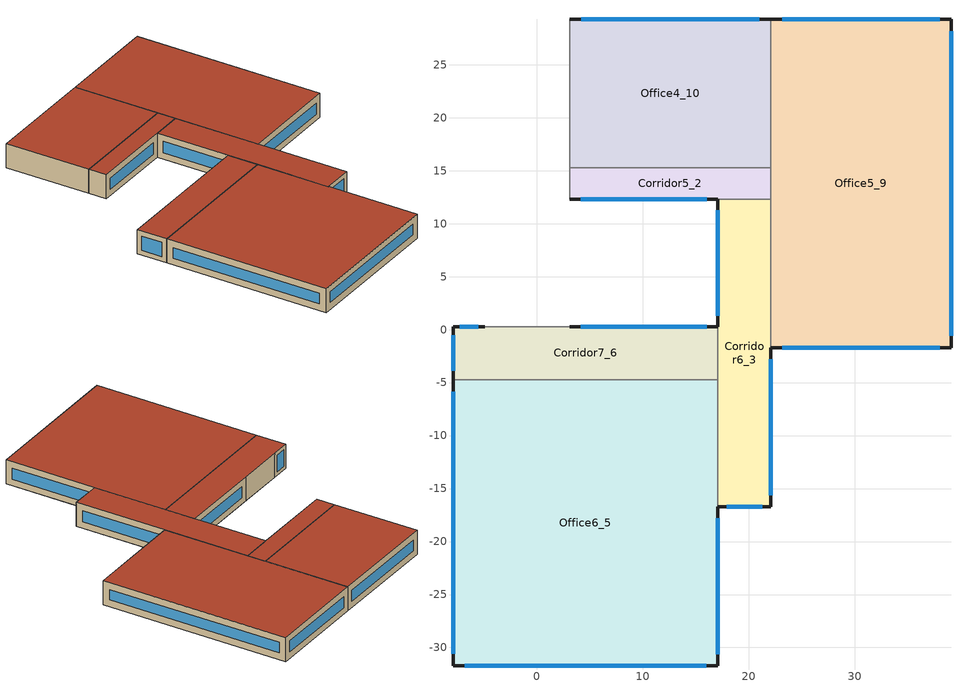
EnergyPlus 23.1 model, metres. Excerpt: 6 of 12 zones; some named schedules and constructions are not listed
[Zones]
Corridor5_2
 floor outside (90.1-2019 Nonresidential CZ 0 Exterior Floor (Mass)): 3.11,15.28 22.11,15.28 22.11,12.28 3.11,12.28 z7.07
 wall outside (90.1-2019 Nonresidential CZ 0 Exterior Wall (Mass)): 3.11,12.28 17.11,12.28 z7.07:11.07
 wall to Corridor4_4 (Interior Partition (Mass)): 3.11,15.28 3.11,12.28 z7.07:11.07
 wall to Corridor6_3 (Interior Partition (Mass)): 17.11,12.28 22.11,12.28 z7.07:11.07
 wall to Office5_9 (Interior Partition (Mass)): 22.11,12.28 22.11,15.28 z7.07:11.07
 wall to Office4_10 (Interior Partition (Mass)): 22.11,15.28 3.11,15.28 z7.07:11.07
 window (DoublePaneLoEe2): 4.16,12.28 16.05,12.28 z8.13:10.02
 roof outside (90.1-2019 Nonresidential CZ 0 Exterior Roof (Mass)): 3.11,15.28 3.11,12.28 22.11,12.28 22.11,15.28 z11.07
Corridor6_3
 floor outside (90.1-2019 Nonresidential CZ 0 Exterior Floor (Mass)): 17.11,12.28 22.11,12.28 22.11,-16.72 17.11,-16.72 z7.07
 wall outside (90.1-2019 Nonresidential CZ 0 Exterior Wall (Mass)): 17.11,12.28 17.11,0.28 / 17.11,-16.72 22.11,-16.72 22.11,-1.72 z7.07:11.07
 wall to Office6_5 (Interior Partition (Mass)): 17.11,-4.72 17.11,-16.72 z7.07:11.07
 wall to Corridor7_6 (Interior Partition (Mass)): 17.11,0.28 17.11,-4.72 z7.07:11.07
 wall to Office5_9 (Interior Partition (Mass)): 22.11,-1.72 22.11,12.28 z7.07:11.07
 window (DoublePaneLoEe2): 17.11,11.25 17.11,1.32 z8.11:10.04; 17.92,-16.72 21.29,-16.72 z7.89:10.26; 22.11,-15.65 22.11,-2.78 z8.14:10.01
 roof outside (90.1-2019 Nonresidential CZ 0 Exterior Roof (Mass)): 17.11,12.28 17.11,-16.72 22.11,-16.72 22.11,12.28 z11.07
Office6_5
 floor outside (90.1-2019 Nonresidential CZ 0 Exterior Floor (Mass)): -7.89,-31.72 -7.89,-4.72 17.11,-4.72 17.11,-31.72 z7.07
 wall outside (90.1-2019 Nonresidential CZ 0 Exterior Wall (Mass)): -7.89,-4.72 -7.89,-31.72 17.11,-31.72 17.11,-16.72 z7.07:11.07
 wall to Corridor7_6 (Interior Partition (Mass)): 17.11,-4.72 -7.89,-4.72 z7.07:11.07
 window (DoublePaneLoEe2): -6.77,-31.72 15.99,-31.72 z8.19:9.95; 17.11,-30.65 17.11,-17.78 z8.14:10.01; -7.89,-5.84 -7.89,-30.59 z8.2:9.95
 roof outside (90.1-2019 Nonresidential CZ 0 Exterior Roof (Mass)): -7.89,-31.72 17.11,-31.72 17.11,-4.72 -7.89,-4.72 z11.07
Corridor7_6
 floor outside (90.1-2019 Nonresidential CZ 0 Exterior Floor (Mass)): -7.89,-4.72 -7.89,0.28 17.11,0.28 17.11,-4.72 z7.07
 wall outside (90.1-2019 Nonresidential CZ 0 Exterior Wall (Mass)): -4.89,0.28 -7.89,0.28 -7.89,-4.72 / 17.11,0.28 3.11,0.28 z7.07:11.07
 wall to Corridor4_4 (Interior Partition (Mass)_FLIPPED): 3.11,0.28 -4.89,0.28 z7.07:11.07
 window (DoublePaneLoEe2): -5.52,0.28 -7.27,0.28 z7.7:10.45; 16.05,0.28 4.16,0.28 z8.13:10.02; -7.89,-0.53 -7.89,-3.9 z7.89:10.26
 roof outside (90.1-2019 Nonresidential CZ 0 Exterior Roof (Mass)): -7.89,-4.72 17.11,-4.72 17.11,0.28 -7.89,0.28 z11.07
Office5_9
 floor outside (90.1-2019 Nonresidential CZ 0 Exterior Floor (Mass)): 22.11,-1.72 22.11,29.28 39.11,29.28 39.11,-1.72 z7.07
 wall outside (90.1-2019 Nonresidential CZ 0 Exterior Wall (Mass)): 22.11,-1.72 39.11,-1.72 39.11,29.28 22.11,29.28 z7.07:11.07
 wall to Office4_10 (Interior Partition (Mass)): 22.11,29.28 22.11,15.28 z7.07:11.07
 window (DoublePaneLoEe2): 23.19,-1.72 38.02,-1.72 / 38.02,29.28 23.19,29.28 z8.16:9.99; 39.11,-0.58 39.11,28.15 z8.21:9.94
 roof outside (90.1-2019 Nonresidential CZ 0 Exterior Roof (Mass)): 22.11,-1.72 39.11,-1.72 39.11,29.28 22.11,29.28 z11.07
Office4_10
 floor outside (90.1-2019 Nonresidential CZ 0 Exterior Floor (Mass)): 3.11,29.28 22.11,29.28 22.11,15.28 3.11,15.28 z7.07
 wall outside (90.1-2019 Nonresidential CZ 0 Exterior Wall (Mass)): 22.11,29.28 3.11,29.28 z7.07:11.07
 wall to Corridor4_4 (Interior Partition (Mass)_FLIPPED): 3.11,29.28 3.11,15.28 z7.07:11.07
 window (DoublePaneLoEe2): 21.01,29.28 4.2,29.28 z8.17:9.98
 roof outside (90.1-2019 Nonresidential CZ 0 Exterior Roof (Mass)): 3.11,29.28 3.11,15.28 22.11,15.28 22.11,29.28 z11.07
[Schedule:Year]
CoolAvail_Office4_10: Fraction, CoolAvail_Office4_10_0, 1, 1, 1, 7, CoolAvail_Office4_10_1, 1, 8, 1, 14, CoolAvail_Office4_10_2, 1, 15, 1, 21, CoolAvail_Office4_10_3, 1, 22, 1, 28, CoolAvail_Office4_10_4, 1, 29, 2, 4, CoolAvail_Office4_10_5, 2, 5, 2, 11, CoolAvail_Office4_10_6, 2, 12, 2, 18, CoolAvail_Office4_10_7, 2, 19, 2, 25, CoolAvail_Office4_10_8, 2, 26, 3, 4, CoolAvail_Office4_10_9, 3, 5, 3, 11, CoolAvail_Office4_10_10, 3, 12, 3, 18, CoolAvail_Office4_10_11, 3, 19, 3, 25, CoolAvail_Office4_10_12, 3, 26, 4, 1, CoolAvail_Office4_10_13, 4, 2, 4, 8, CoolAvail_Office4_10_14, 4, 9, 4, 15, CoolAvail_Office4_10_15, 4, 16, 4, 22, CoolAvail_Office4_10_16, 4, 23, 4, 29, CoolAvail_Office4_10_17, 4, 30, 5, 6, CoolAvail_Office4_10_18, 5, 7, 5, 13, CoolAvail_Office4_10_19, 5, 14, 5, 20, CoolAvail_Office4_10_20, 5, 21, 5, 27, CoolAvail_Office4_10_21, 5, 28, 6, 3, CoolAvail_Office4_10_22, 6, 4, 6, 10, CoolAvail_Office4_10_23, 6, 11, 6, 17, CoolAvail_Office4_10_24, 6, 18, 6, 24, CoolAvail_Office4_10_25, 6, 25, 7, 1, CoolAvail_Office4_10_26, 7, 2, 7, 8, CoolAvail_Office4_10_27, 7, 9, 7, 15, CoolAvail_Office4_10_28, 7, 16, 7, 22, CoolAvail_Office4_10_29, 7, 23, 7, 29, CoolAvail_Office4_10_30, 7, 30, 8, 5, CoolAvail_Office4_10_31, 8, 6, 8, 12, CoolAvail_Office4_10_32, 8, 13, 8, 19, CoolAvail_Office4_10_33, 8, 20, 8, 26, CoolAvail_Office4_10_34, 8, 27, 9, 2, CoolAvail_Office4_10_35, 9, 3, 9, 9, CoolAvail_Office4_10_36, 9, 10, 9, 16, CoolAvail_Office4_10_37, 9, 17, 9, 23, CoolAvail_Office4_10_38, 9, 24, 9, 30, CoolAvail_Office4_10_39, 10, 1, 10, 7, CoolAvail_Office4_10_40, 10, 8, 10, 14, CoolAvail_Office4_10_41, 10, 15, 10, 21, CoolAvail_Office4_10_42, 10, 22, 10, 28, CoolAvail_Office4_10_43, 10, 29, 11, 4, CoolAvail_Office4_10_44, 11, 5, 11, 11, CoolAvail_Office4_10_45, 11, 12, 11, 18, CoolAvail_Office4_10_46, 11, 19, 11, 25, CoolAvail_Office4_10_47, 11, 26, 12, 2, CoolAvail_Office4_10_48, 12, 3, 12, 9, CoolAvail_Office4_10_49, 12, 10, 12, 16, CoolAvail_Office4_10_50, 12, 17, 12, 23, CoolAvail_Office4_10_51, 12, 24, 12, 30, CoolAvail_Office4_10_52, 12, 31, 12, 31
NatVentAvail_Office4_10: Fraction, NatVentAvail_Office4_10_0, 1, 1, 1, 7, NatVentAvail_Office4_10_1, 1, 8, 1, 14, NatVentAvail_Office4_10_2, 1, 15, 1, 21, NatVentAvail_Office4_10_3, 1, 22, 1, 28, NatVentAvail_Office4_10_4, 1, 29, 2, 4, NatVentAvail_Office4_10_5, 2, 5, 2, 11, NatVentAvail_Office4_10_6, 2, 12, 2, 18, NatVentAvail_Office4_10_7, 2, 19, 2, 25, NatVentAvail_Office4_10_8, 2, 26, 3, 4, NatVentAvail_Office4_10_9, 3, 5, 3, 11, NatVentAvail_Office4_10_10, 3, 12, 3, 18, NatVentAvail_Office4_10_11, 3, 19, 3, 25, NatVentAvail_Office4_10_12, 3, 26, 4, 1, NatVentAvail_Office4_10_13, 4, 2, 4, 8, NatVentAvail_Office4_10_14, 4, 9, 4, 15, NatVentAvail_Office4_10_15, 4, 16, 4, 22, NatVentAvail_Office4_10_16, 4, 23, 4, 29, NatVentAvail_Office4_10_17, 4, 30, 5, 6, NatVentAvail_Office4_10_18, 5, 7, 5, 13, NatVentAvail_Office4_10_19, 5, 14, 5, 20, NatVentAvail_Office4_10_20, 5, 21, 5, 27, NatVentAvail_Office4_10_21, 5, 28, 6, 3, NatVentAvail_Office4_10_22, 6, 4, 6, 10, NatVentAvail_Office4_10_23, 6, 11, 6, 17, NatVentAvail_Office4_10_24, 6, 18, 6, 24, NatVentAvail_Office4_10_25, 6, 25, 7, 1, NatVentAvail_Office4_10_26, 7, 2, 7, 8, NatVentAvail_Office4_10_27, 7, 9, 7, 15, NatVentAvail_Office4_10_28, 7, 16, 7, 22, NatVentAvail_Office4_10_29, 7, 23, 7, 29, NatVentAvail_Office4_10_30, 7, 30, 8, 5, NatVentAvail_Office4_10_31, 8, 6, 8, 12, NatVentAvail_Office4_10_32, 8, 13, 8, 19, NatVentAvail_Office4_10_33, 8, 20, 8, 26, NatVentAvail_Office4_10_34, 8, 27, 9, 2, NatVentAvail_Office4_10_35, 9, 3, 9, 9, NatVentAvail_Office4_10_36, 9, 10, 9, 16, NatVentAvail_Office4_10_37, 9, 17, 9, 23, NatVentAvail_Office4_10_38, 9, 24, 9, 30, NatVentAvail_Office4_10_39, 10, 1, 10, 7, NatVentAvail_Office4_10_40, 10, 8, 10, 14, NatVentAvail_Office4_10_41, 10, 15, 10, 21, NatVentAvail_Office4_10_42, 10, 22, 10, 28, NatVentAvail_Office4_10_43, 10, 29, 11, 4, NatVentAvail_Office4_10_44, 11, 5, 11, 11, NatVentAvail_Office4_10_45, 11, 12, 11, 18, NatVentAvail_Office4_10_46, 11, 19, 11, 25, NatVentAvail_Office4_10_47, 11, 26, 12, 2, NatVentAvail_Office4_10_48, 12, 3, 12, 9, NatVentAvail_Office4_10_49, 12, 10, 12, 16, NatVentAvail_Office4_10_50, 12, 17, 12, 23, NatVentAvail_Office4_10_51, 12, 24, 12, 30, NatVentAvail_Office4_10_52, 12, 31, 12, 31
CoolAvail_Office3_11: Fraction, CoolAvail_Office3_11_0, 1, 1, 1, 7, CoolAvail_Office3_11_1, 1, 8, 1, 14, CoolAvail_Office3_11_2, 1, 15, 1, 21, CoolAvail_Office3_11_3, 1, 22, 1, 28, CoolAvail_Office3_11_4, 1, 29, 2, 4, CoolAvail_Office3_11_5, 2, 5, 2, 11, CoolAvail_Office3_11_6, 2, 12, 2, 18, CoolAvail_Office3_11_7, 2, 19, 2, 25, CoolAvail_Office3_11_8, 2, 26, 3, 4, CoolAvail_Office3_11_9, 3, 5, 3, 11, CoolAvail_Office3_11_10, 3, 12, 3, 18, CoolAvail_Office3_11_11, 3, 19, 3, 25, CoolAvail_Office3_11_12, 3, 26, 4, 1, CoolAvail_Office3_11_13, 4, 2, 4, 8, CoolAvail_Office3_11_14, 4, 9, 4, 15, CoolAvail_Office3_11_15, 4, 16, 4, 22, CoolAvail_Office3_11_16, 4, 23, 4, 29, CoolAvail_Office3_11_17, 4, 30, 5, 6, CoolAvail_Office3_11_18, 5, 7, 5, 13, CoolAvail_Office3_11_19, 5, 14, 5, 20, CoolAvail_Office3_11_20, 5, 21, 5, 27, CoolAvail_Office3_11_21, 5, 28, 6, 3, CoolAvail_Office3_11_22, 6, 4, 6, 10, CoolAvail_Office3_11_23, 6, 11, 6, 17, CoolAvail_Office3_11_24, 6, 18, 6, 24, CoolAvail_Office3_11_25, 6, 25, 7, 1, CoolAvail_Office3_11_26, 7, 2, 7, 8, CoolAvail_Office3_11_27, 7, 9, 7, 15, CoolAvail_Office3_11_28, 7, 16, 7, 22, CoolAvail_Office3_11_29, 7, 23, 7, 29, CoolAvail_Office3_11_30, 7, 30, 8, 5, CoolAvail_Office3_11_31, 8, 6, 8, 12, CoolAvail_Office3_11_32, 8, 13, 8, 19, CoolAvail_Office3_11_33, 8, 20, 8, 26, CoolAvail_Office3_11_34, 8, 27, 9, 2, CoolAvail_Office3_11_35, 9, 3, 9, 9, CoolAvail_Office3_11_36, 9, 10, 9, 16, CoolAvail_Office3_11_37, 9, 17, 9, 23, CoolAvail_Office3_11_38, 9, 24, 9, 30, CoolAvail_Office3_11_39, 10, 1, 10, 7, CoolAvail_Office3_11_40, 10, 8, 10, 14, CoolAvail_Office3_11_41, 10, 15, 10, 21, CoolAvail_Office3_11_42, 10, 22, 10, 28, CoolAvail_Office3_11_43, 10, 29, 11, 4, CoolAvail_Office3_11_44, 11, 5, 11, 11, CoolAvail_Office3_11_45, 11, 12, 11, 18, CoolAvail_Office3_11_46, 11, 19, 11, 25, CoolAvail_Office3_11_47, 11, 26, 12, 2, CoolAvail_Office3_11_48, 12, 3, 12, 9, CoolAvail_Office3_11_49, 12, 10, 12, 16, CoolAvail_Office3_11_50, 12, 17, 12, 23, CoolAvail_Office3_11_51, 12, 24, 12, 30, CoolAvail_Office3_11_52, 12, 31, 12, 31
NatVentAvail_Office3_11: Fraction, NatVentAvail_Office3_11_0, 1, 1, 1, 7, NatVentAvail_Office3_11_1, 1, 8, 1, 14, NatVentAvail_Office3_11_2, 1, 15, 1, 21, NatVentAvail_Office3_11_3, 1, 22, 1, 28, NatVentAvail_Office3_11_4, 1, 29, 2, 4, NatVentAvail_Office3_11_5, 2, 5, 2, 11, NatVentAvail_Office3_11_6, 2, 12, 2, 18, NatVentAvail_Office3_11_7, 2, 19, 2, 25, NatVentAvail_Office3_11_8, 2, 26, 3, 4, NatVentAvail_Office3_11_9, 3, 5, 3, 11, NatVentAvail_Office3_11_10, 3, 12, 3, 18, NatVentAvail_Office3_11_11, 3, 19, 3, 25, NatVentAvail_Office3_11_12, 3, 26, 4, 1, NatVentAvail_Office3_11_13, 4, 2, 4, 8, NatVentAvail_Office3_11_14, 4, 9, 4, 15, NatVentAvail_Office3_11_15, 4, 16, 4, 22, NatVentAvail_Office3_11_16, 4, 23, 4, 29, NatVentAvail_Office3_11_17, 4, 30, 5, 6, NatVentAvail_Office3_11_18, 5, 7, 5, 13, NatVentAvail_Office3_11_19, 5, 14, 5, 20, NatVentAvail_Office3_11_20, 5, 21, 5, 27, NatVentAvail_Office3_11_21, 5, 28, 6, 3, NatVentAvail_Office3_11_22, 6, 4, 6, 10, NatVentAvail_Office3_11_23, 6, 11, 6, 17, NatVentAvail_Office3_11_24, 6, 18, 6, 24, NatVentAvail_Office3_11_25, 6, 25, 7, 1, NatVentAvail_Office3_11_26, 7, 2, 7, 8, NatVentAvail_Office3_11_27, 7, 9, 7, 15, NatVentAvail_Office3_11_28, 7, 16, 7, 22, NatVentAvail_Office3_11_29, 7, 23, 7, 29, NatVentAvail_Office3_11_30, 7, 30, 8, 5, NatVentAvail_Office3_11_31, 8, 6, 8, 12, NatVentAvail_Office3_11_32, 8, 13, 8, 19, NatVentAvail_Office3_11_33, 8, 20, 8, 26, NatVentAvail_Office3_11_34, 8, 27, 9, 2, NatVentAvail_Office3_11_35, 9, 3, 9, 9, NatVentAvail_Office3_11_36, 9, 10, 9, 16, NatVentAvail_Office3_11_37, 9, 17, 9, 23, NatVentAvail_Office3_11_38, 9, 24, 9, 30, NatVentAvail_Office3_11_39, 10, 1, 10, 7, NatVentAvail_Office3_11_40, 10, 8, 10, 14, NatVentAvail_Office3_11_41, 10, 15, 10, 21, NatVentAvail_Office3_11_42, 10, 22, 10, 28, NatVentAvail_Office3_11_43, 10, 29, 11, 4, NatVentAvail_Office3_11_44, 11, 5, 11, 11, NatVentAvail_Office3_11_45, 11, 12, 11, 18, NatVentAvail_Office3_11_46, 11, 19, 11, 25, NatVentAvail_Office3_11_47, 11, 26, 12, 2, NatVentAvail_Office3_11_48, 12, 3, 12, 9, NatVentAvail_Office3_11_49, 12, 10, 12, 16, NatVentAvail_Office3_11_50, 12, 17, 12, 23, NatVentAvail_Office3_11_51, 12, 24, 12, 30, NatVentAvail_Office3_11_52, 12, 31, 12, 31
[Schedule:Week:Daily]
College BLDG_LIGHT_SCH_2; College BLDG_LIGHT_SCH_3; College BLDG_LIGHT_SCH_4; College BLDG_LIGHT_SCH_5; College BLDG_LIGHT_SCH_6; College BLDG_LIGHT_SCH_7; College BLDG_LIGHT_SCH_8; College BLDG_LIGHT_SCH_9; College BLDG_LIGHT_SCH_10; College BLDG_LIGHT_SCH_11; College BLDG_LIGHT_SCH_12; College BLDG_LIGHT_SCH_13; College BLDG_LIGHT_SCH_14; College BLDG_LIGHT_SCH_15; College BLDG_LIGHT_SCH_16; College BLDG_LIGHT_SCH_17; College BLDG_LIGHT_SCH_18; College BLDG_LIGHT_SCH_19; College BLDG_LIGHT_SCH_20; College BLDG_LIGHT_SCH_21; College BLDG_LIGHT_SCH_22; College BLDG_LIGHT_SCH_23; College BLDG_LIGHT_SCH_24; College BLDG_LIGHT_SCH_25; College BLDG_LIGHT_SCH_35; College BLDG_LIGHT_SCH_36; College BLDG_LIGHT_SCH_37; College BLDG_LIGHT_SCH_38; College BLDG_LIGHT_SCH_39; College BLDG_LIGHT_SCH_40; College BLDG_LIGHT_SCH_41; College BLDG_LIGHT_SCH_42; College BLDG_LIGHT_SCH_43; College BLDG_LIGHT_SCH_44; College BLDG_LIGHT_SCH_45; College BLDG_LIGHT_SCH_46; College BLDG_LIGHT_SCH_47; College BLDG_LIGHT_SCH_48; College BLDG_LIGHT_SCH_49; College BLDG_LIGHT_SCH_50; College BLDG_LIGHT_SCH_51: 11972c52-61c8-4f57-88bb-7496af982186, 11972c52-61c8-4f57-88bb-7496af982186, 11972c52-61c8-4f57-88bb-7496af982186, 11972c52-61c8-4f57-88bb-7496af982186, 11972c52-61c8-4f57-88bb-7496af982186, 11972c52-61c8-4f57-88bb-7496af982186, d54c6378-4a6c-45db-9de4-900cf3df8b70, 11972c52-61c8-4f57-88bb-7496af982186, 11972c52-61c8-4f57-88bb-7496af982186, 11972c52-61c8-4f57-88bb-7496af982186, 11972c52-61c8-4f57-88bb-7496af982186, 11972c52-61c8-4f57-88bb-7496af982186
College BLDG_LIGHT_SCH_26; College BLDG_LIGHT_SCH_27; College BLDG_LIGHT_SCH_28; College BLDG_LIGHT_SCH_29; College BLDG_LIGHT_SCH_30; College BLDG_LIGHT_SCH_31; College BLDG_LIGHT_SCH_32; College BLDG_LIGHT_SCH_33: 852b5676-d480-4d98-a6f2-b27ff55470ac, 852b5676-d480-4d98-a6f2-b27ff55470ac, 852b5676-d480-4d98-a6f2-b27ff55470ac, 852b5676-d480-4d98-a6f2-b27ff55470ac, 852b5676-d480-4d98-a6f2-b27ff55470ac, 852b5676-d480-4d98-a6f2-b27ff55470ac, d54c6378-4a6c-45db-9de4-900cf3df8b70, 852b5676-d480-4d98-a6f2-b27ff55470ac, 852b5676-d480-4d98-a6f2-b27ff55470ac, 852b5676-d480-4d98-a6f2-b27ff55470ac, 852b5676-d480-4d98-a6f2-b27ff55470ac, 852b5676-d480-4d98-a6f2-b27ff55470ac
College BLDG_LIGHT_SCH_34: 852b5676-d480-4d98-a6f2-b27ff55470ac, 852b5676-d480-4d98-a6f2-b27ff55470ac, 852b5676-d480-4d98-a6f2-b27ff55470ac, 852b5676-d480-4d98-a6f2-b27ff55470ac, 852b5676-d480-4d98-a6f2-b27ff55470ac, 11972c52-61c8-4f57-88bb-7496af982186, d54c6378-4a6c-45db-9de4-900cf3df8b70, 852b5676-d480-4d98-a6f2-b27ff55470ac, 852b5676-d480-4d98-a6f2-b27ff55470ac, 852b5676-d480-4d98-a6f2-b27ff55470ac, 852b5676-d480-4d98-a6f2-b27ff55470ac, 852b5676-d480-4d98-a6f2-b27ff55470ac
College BLDG_LIGHT_SCH_52: 11972c52-61c8-4f57-88bb-7496af982186, 11972c52-61c8-4f57-88bb-7496af982186, 11972c52-61c8-4f57-88bb-7496af982186, 11972c52-61c8-4f57-88bb-7496af982186, 11972c52-61c8-4f57-88bb-7496af982186, 11972c52-61c8-4f57-88bb-7496af982186, 11972c52-61c8-4f57-88bb-7496af982186, 11972c52-61c8-4f57-88bb-7496af982186, 11972c52-61c8-4f57-88bb-7496af982186, 11972c52-61c8-4f57-88bb-7496af982186, 11972c52-61c8-4f57-88bb-7496af982186, 11972c52-61c8-4f57-88bb-7496af982186
College BLDG_EQUIP_SCH_Base_0; College BLDG_EQUIP_SCH_Base_1; College BLDG_EQUIP_SCH_Base_2; College BLDG_EQUIP_SCH_Base_3; College BLDG_EQUIP_SCH_Base_4; College BLDG_EQUIP_SCH_Base_5; College BLDG_EQUIP_SCH_Base_6; College BLDG_EQUIP_SCH_Base_7; College BLDG_EQUIP_SCH_Base_8; College BLDG_EQUIP_SCH_Base_9; College BLDG_EQUIP_SCH_Base_10; College BLDG_EQUIP_SCH_Base_11; College BLDG_EQUIP_SCH_Base_12; College BLDG_EQUIP_SCH_Base_13; College BLDG_EQUIP_SCH_Base_14; College BLDG_EQUIP_SCH_Base_15; College BLDG_EQUIP_SCH_Base_16; College BLDG_EQUIP_SCH_Base_17; College BLDG_EQUIP_SCH_Base_18; College BLDG_EQUIP_SCH_Base_19; College BLDG_EQUIP_SCH_Base_20; College BLDG_EQUIP_SCH_Base_21; College BLDG_EQUIP_SCH_Base_22; College BLDG_EQUIP_SCH_Base_23; College BLDG_EQUIP_SCH_Base_24; College BLDG_EQUIP_SCH_Base_35; College BLDG_EQUIP_SCH_Base_36; College BLDG_EQUIP_SCH_Base_37; College BLDG_EQUIP_SCH_Base_38; College BLDG_EQUIP_SCH_Base_39; College BLDG_EQUIP_SCH_Base_40; College BLDG_EQUIP_SCH_Base_41; College BLDG_EQUIP_SCH_Base_42; College BLDG_EQUIP_SCH_Base_43; College BLDG_EQUIP_SCH_Base_44; College BLDG_EQUIP_SCH_Base_45; College BLDG_EQUIP_SCH_Base_46; College BLDG_EQUIP_SCH_Base_47; College BLDG_EQUIP_SCH_Base_48; College BLDG_EQUIP_SCH_Base_49; College BLDG_EQUIP_SCH_Base_50; College BLDG_EQUIP_SCH_Base_51: 28ff5dd8-2adb-4925-b8d8-fbb9354c33e4, 28ff5dd8-2adb-4925-b8d8-fbb9354c33e4, 28ff5dd8-2adb-4925-b8d8-fbb9354c33e4, 28ff5dd8-2adb-4925-b8d8-fbb9354c33e4, 28ff5dd8-2adb-4925-b8d8-fbb9354c33e4, 28ff5dd8-2adb-4925-b8d8-fbb9354c33e4, d93732f1-78b8-4d49-a862-33fb61c03296, 28ff5dd8-2adb-4925-b8d8-fbb9354c33e4, 28ff5dd8-2adb-4925-b8d8-fbb9354c33e4, 28ff5dd8-2adb-4925-b8d8-fbb9354c33e4, 28ff5dd8-2adb-4925-b8d8-fbb9354c33e4, 28ff5dd8-2adb-4925-b8d8-fbb9354c33e4
College BLDG_EQUIP_SCH_Base_25: 28ff5dd8-2adb-4925-b8d8-fbb9354c33e4, 28ff5dd8-2adb-4925-b8d8-fbb9354c33e4, 28ff5dd8-2adb-4925-b8d8-fbb9354c33e4, 28ff5dd8-2adb-4925-b8d8-fbb9354c33e4, 28ff5dd8-2adb-4925-b8d8-fbb9354c33e4, 28ff5dd8-2adb-4925-b8d8-fbb9354c33e4, d121ed73-165e-4655-82d5-77e987343f9d, 28ff5dd8-2adb-4925-b8d8-fbb9354c33e4, 28ff5dd8-2adb-4925-b8d8-fbb9354c33e4, 28ff5dd8-2adb-4925-b8d8-fbb9354c33e4, 28ff5dd8-2adb-4925-b8d8-fbb9354c33e4, 28ff5dd8-2adb-4925-b8d8-fbb9354c33e4
College BLDG_EQUIP_SCH_Base_26; College BLDG_EQUIP_SCH_Base_27; College BLDG_EQUIP_SCH_Base_28; College BLDG_EQUIP_SCH_Base_29; College BLDG_EQUIP_SCH_Base_30; College BLDG_EQUIP_SCH_Base_31; College BLDG_EQUIP_SCH_Base_32; College BLDG_EQUIP_SCH_Base_33: e1321285-c9d6-467d-9a4d-bb59ab9c38de, e1321285-c9d6-467d-9a4d-bb59ab9c38de, e1321285-c9d6-467d-9a4d-bb59ab9c38de, e1321285-c9d6-467d-9a4d-bb59ab9c38de, e1321285-c9d6-467d-9a4d-bb59ab9c38de, e1321285-c9d6-467d-9a4d-bb59ab9c38de, d121ed73-165e-4655-82d5-77e987343f9d, e1321285-c9d6-467d-9a4d-bb59ab9c38de, e1321285-c9d6-467d-9a4d-bb59ab9c38de, e1321285-c9d6-467d-9a4d-bb59ab9c38de, e1321285-c9d6-467d-9a4d-bb59ab9c38de, e1321285-c9d6-467d-9a4d-bb59ab9c38de
College BLDG_EQUIP_SCH_Base_34: e1321285-c9d6-467d-9a4d-bb59ab9c38de, e1321285-c9d6-467d-9a4d-bb59ab9c38de, e1321285-c9d6-467d-9a4d-bb59ab9c38de, e1321285-c9d6-467d-9a4d-bb59ab9c38de, e1321285-c9d6-467d-9a4d-bb59ab9c38de, 28ff5dd8-2adb-4925-b8d8-fbb9354c33e4, d93732f1-78b8-4d49-a862-33fb61c03296, e1321285-c9d6-467d-9a4d-bb59ab9c38de, e1321285-c9d6-467d-9a4d-bb59ab9c38de, e1321285-c9d6-467d-9a4d-bb59ab9c38de, e1321285-c9d6-467d-9a4d-bb59ab9c38de, e1321285-c9d6-467d-9a4d-bb59ab9c38de
College BLDG_EQUIP_SCH_Base_52: 28ff5dd8-2adb-4925-b8d8-fbb9354c33e4, 28ff5dd8-2adb-4925-b8d8-fbb9354c33e4, 28ff5dd8-2adb-4925-b8d8-fbb9354c33e4, 28ff5dd8-2adb-4925-b8d8-fbb9354c33e4, 28ff5dd8-2adb-4925-b8d8-fbb9354c33e4, 28ff5dd8-2adb-4925-b8d8-fbb9354c33e4, 28ff5dd8-2adb-4925-b8d8-fbb9354c33e4, 28ff5dd8-2adb-4925-b8d8-fbb9354c33e4, 28ff5dd8-2adb-4925-b8d8-fbb9354c33e4, 28ff5dd8-2adb-4925-b8d8-fbb9354c33e4, 28ff5dd8-2adb-4925-b8d8-fbb9354c33e4, 28ff5dd8-2adb-4925-b8d8-fbb9354c33e4
College HTGSETP_SCH_0; College HTGSETP_SCH_1; College HTGSETP_SCH_2; College HTGSETP_SCH_3; College HTGSETP_SCH_4; College HTGSETP_SCH_5; College HTGSETP_SCH_6; College HTGSETP_SCH_7; College HTGSETP_SCH_8; College HTGSETP_SCH_9; College HTGSETP_SCH_10; College HTGSETP_SCH_11; College HTGSETP_SCH_12; College HTGSETP_SCH_13; College HTGSETP_SCH_14; College HTGSETP_SCH_15; College HTGSETP_SCH_16; College HTGSETP_SCH_17; College HTGSETP_SCH_18; College HTGSETP_SCH_19; College HTGSETP_SCH_20; College HTGSETP_SCH_21; College HTGSETP_SCH_22; College HTGSETP_SCH_23; College HTGSETP_SCH_24; College HTGSETP_SCH_25; College HTGSETP_SCH_26; College HTGSETP_SCH_27; College HTGSETP_SCH_28; College HTGSETP_SCH_29; College HTGSETP_SCH_30; College HTGSETP_SCH_31; College HTGSETP_SCH_32; College HTGSETP_SCH_33; College HTGSETP_SCH_34; College HTGSETP_SCH_35; College HTGSETP_SCH_36; College HTGSETP_SCH_37; College HTGSETP_SCH_38; College HTGSETP_SCH_39; College HTGSETP_SCH_40; College HTGSETP_SCH_41; College HTGSETP_SCH_42; College HTGSETP_SCH_43; College HTGSETP_SCH_44; College HTGSETP_SCH_45; College HTGSETP_SCH_46; College HTGSETP_SCH_47; College HTGSETP_SCH_48; College HTGSETP_SCH_49; College HTGSETP_SCH_50; College HTGSETP_SCH_51: 6eae5fcb-f210-4554-b78a-d644e64b50cd, 6eae5fcb-f210-4554-b78a-d644e64b50cd, 6eae5fcb-f210-4554-b78a-d644e64b50cd, 6eae5fcb-f210-4554-b78a-d644e64b50cd, 6eae5fcb-f210-4554-b78a-d644e64b50cd, 6eae5fcb-f210-4554-b78a-d644e64b50cd, 089cb1a9-872b-4d62-bde8-366e85460b60, 6eae5fcb-f210-4554-b78a-d644e64b50cd, 6eae5fcb-f210-4554-b78a-d644e64b50cd, 6eae5fcb-f210-4554-b78a-d644e64b50cd, 6eae5fcb-f210-4554-b78a-d644e64b50cd, 6eae5fcb-f210-4554-b78a-d644e64b50cd
College HTGSETP_SCH_52: 6eae5fcb-f210-4554-b78a-d644e64b50cd, 6eae5fcb-f210-4554-b78a-d644e64b50cd, 6eae5fcb-f210-4554-b78a-d644e64b50cd, 6eae5fcb-f210-4554-b78a-d644e64b50cd, 6eae5fcb-f210-4554-b78a-d644e64b50cd, 6eae5fcb-f210-4554-b78a-d644e64b50cd, 6eae5fcb-f210-4554-b78a-d644e64b50cd, 6eae5fcb-f210-4554-b78a-d644e64b50cd, 6eae5fcb-f210-4554-b78a-d644e64b50cd, 6eae5fcb-f210-4554-b78a-d644e64b50cd, 6eae5fcb-f210-4554-b78a-d644e64b50cd, 6eae5fcb-f210-4554-b78a-d644e64b50cd
College CLGSETP_SCH_0; College CLGSETP_SCH_1; College CLGSETP_SCH_2; College CLGSETP_SCH_3; College CLGSETP_SCH_4; College CLGSETP_SCH_5; College CLGSETP_SCH_6; College CLGSETP_SCH_7; College CLGSETP_SCH_8; College CLGSETP_SCH_9; College CLGSETP_SCH_10; College CLGSETP_SCH_11; College CLGSETP_SCH_12; College CLGSETP_SCH_13; College CLGSETP_SCH_14; College CLGSETP_SCH_15; College CLGSETP_SCH_16; College CLGSETP_SCH_17; College CLGSETP_SCH_18; College CLGSETP_SCH_19; College CLGSETP_SCH_20; College CLGSETP_SCH_21; College CLGSETP_SCH_22; College CLGSETP_SCH_23; College CLGSETP_SCH_24; College CLGSETP_SCH_25; College CLGSETP_SCH_26; College CLGSETP_SCH_27; College CLGSETP_SCH_28; College CLGSETP_SCH_29; College CLGSETP_SCH_30; College CLGSETP_SCH_31; College CLGSETP_SCH_32; College CLGSETP_SCH_33; College CLGSETP_SCH_34; College CLGSETP_SCH_35; College CLGSETP_SCH_36; College CLGSETP_SCH_37; College CLGSETP_SCH_38; College CLGSETP_SCH_39; College CLGSETP_SCH_40; College CLGSETP_SCH_41; College CLGSETP_SCH_42; College CLGSETP_SCH_43; College CLGSETP_SCH_44; College CLGSETP_SCH_45; College CLGSETP_SCH_46; College CLGSETP_SCH_47; College CLGSETP_SCH_48; College CLGSETP_SCH_49; College CLGSETP_SCH_50; College CLGSETP_SCH_51: 0abf24fc-20c7-45bb-90a8-b07ba7ab6a7e, 0abf24fc-20c7-45bb-90a8-b07ba7ab6a7e, 0abf24fc-20c7-45bb-90a8-b07ba7ab6a7e, 0abf24fc-20c7-45bb-90a8-b07ba7ab6a7e, 0abf24fc-20c7-45bb-90a8-b07ba7ab6a7e, 0abf24fc-20c7-45bb-90a8-b07ba7ab6a7e, 18258847-b270-4902-b840-7599321f034f, 0abf24fc-20c7-45bb-90a8-b07ba7ab6a7e, 0abf24fc-20c7-45bb-90a8-b07ba7ab6a7e, 0abf24fc-20c7-45bb-90a8-b07ba7ab6a7e, 0abf24fc-20c7-45bb-90a8-b07ba7ab6a7e, 0abf24fc-20c7-45bb-90a8-b07ba7ab6a7e
College CLGSETP_SCH_52: 0abf24fc-20c7-45bb-90a8-b07ba7ab6a7e, 0abf24fc-20c7-45bb-90a8-b07ba7ab6a7e, 0abf24fc-20c7-45bb-90a8-b07ba7ab6a7e, 0abf24fc-20c7-45bb-90a8-b07ba7ab6a7e, 0abf24fc-20c7-45bb-90a8-b07ba7ab6a7e, 0abf24fc-20c7-45bb-90a8-b07ba7ab6a7e, 0abf24fc-20c7-45bb-90a8-b07ba7ab6a7e, 0abf24fc-20c7-45bb-90a8-b07ba7ab6a7e, 0abf24fc-20c7-45bb-90a8-b07ba7ab6a7e, 0abf24fc-20c7-45bb-90a8-b07ba7ab6a7e, 0abf24fc-20c7-45bb-90a8-b07ba7ab6a7e, 0abf24fc-20c7-45bb-90a8-b07ba7ab6a7e
9am-6pm_0: 45903201-a7ff-4873-9a96-1d8e6987fc98, 45903201-a7ff-4873-9a96-1d8e6987fc98, 45903201-a7ff-4873-9a96-1d8e6987fc98, 45903201-a7ff-4873-9a96-1d8e6987fc98, 45903201-a7ff-4873-9a96-1d8e6987fc98, 45903201-a7ff-4873-9a96-1d8e6987fc98, 45903201-a7ff-4873-9a96-1d8e6987fc98, 45903201-a7ff-4873-9a96-1d8e6987fc98, 45903201-a7ff-4873-9a96-1d8e6987fc98, 45903201-a7ff-4873-9a96-1d8e6987fc98, 45903201-a7ff-4873-9a96-1d8e6987fc98, 45903201-a7ff-4873-9a96-1d8e6987fc98
lightsOffice_0: dc852143-0bb0-42a9-ac2e-99d3bc655bf2, 67540adc-98e2-403f-92ee-8ed5c31529aa, 67540adc-98e2-403f-92ee-8ed5c31529aa, 67540adc-98e2-403f-92ee-8ed5c31529aa, 67540adc-98e2-403f-92ee-8ed5c31529aa, 67540adc-98e2-403f-92ee-8ed5c31529aa, dc852143-0bb0-42a9-ac2e-99d3bc655bf2, dc852143-0bb0-42a9-ac2e-99d3bc655bf2, dc852143-0bb0-42a9-ac2e-99d3bc655bf2, dc852143-0bb0-42a9-ac2e-99d3bc655bf2, dc852143-0bb0-42a9-ac2e-99d3bc655bf2, dc852143-0bb0-42a9-ac2e-99d3bc655bf2
equipOffice_0: f70f99c0-2ece-4c7a-a849-abd9f7019e05, 6e439971-4ff7-4528-88ac-1c6de1582387, 6e439971-4ff7-4528-88ac-1c6de1582387, 6e439971-4ff7-4528-88ac-1c6de1582387, 6e439971-4ff7-4528-88ac-1c6de1582387, 6e439971-4ff7-4528-88ac-1c6de1582387, f70f99c0-2ece-4c7a-a849-abd9f7019e05, f70f99c0-2ece-4c7a-a849-abd9f7019e05, f70f99c0-2ece-4c7a-a849-abd9f7019e05, f70f99c0-2ece-4c7a-a849-abd9f7019e05, f70f99c0-2ece-4c7a-a849-abd9f7019e05, f70f99c0-2ece-4c7a-a849-abd9f7019e05
CoolAvail_Corridor1_0_0: e8a7a456-f35c-41db-abb5-3854b57a4a8d, 430e0d3d-58c2-4aec-afdb-d605db7b8648, ab0c3027-7817-4d72-b5c0-cd980231a761, 14b6d13f-a473-471b-9fbb-08d581a0ce02, a48b88f9-07e0-4010-96dc-59713181a363, 89de34d2-2dd9-4049-9d22-85784dc181bc, 338409f4-23da-4a95-87bb-b5453c6bfbe3, e8a7a456-f35c-41db-abb5-3854b57a4a8d, e8a7a456-f35c-41db-abb5-3854b57a4a8d, e8a7a456-f35c-41db-abb5-3854b57a4a8d, e8a7a456-f35c-41db-abb5-3854b57a4a8d, e8a7a456-f35c-41db-abb5-3854b57a4a8d
CoolAvail_Corridor1_0_1: 7b3c559d-0aef-43ea-a2ce-0318257733e3, e7ed4a42-523c-45b9-9ee1-2246b49d0102, d9997ec5-5d7d-4562-a451-0712c9815192, efa306bb-c40d-4702-b829-d0e4e0c31acd, 5be4ba0f-0204-4927-8aec-d1636d45171a, 2f66b8c4-6ef0-4fbd-8ce6-974ce3c89f0c, caf824a4-a3be-4083-a551-7f421d542df5, 7b3c559d-0aef-43ea-a2ce-0318257733e3, 7b3c559d-0aef-43ea-a2ce-0318257733e3, 7b3c559d-0aef-43ea-a2ce-0318257733e3, 7b3c559d-0aef-43ea-a2ce-0318257733e3, 7b3c559d-0aef-43ea-a2ce-0318257733e3
CoolAvail_Corridor1_0_2: a9c2fa70-b016-4470-8a54-b6d90d6445cd, f058fb93-0cec-49a4-ae9b-0f11016973ab, 5be4ba0f-0204-4927-8aec-d1636d45171a, 06497613-a484-4b64-b070-3ea0d2b0b9f8, 430e0d3d-58c2-4aec-afdb-d605db7b8648, a5c7f385-74d1-49b4-a6a0-fcf7fbfdf335, b03e3c72-2ed8-495e-a120-07ad8ab622b6, a9c2fa70-b016-4470-8a54-b6d90d6445cd, a9c2fa70-b016-4470-8a54-b6d90d6445cd, a9c2fa70-b016-4470-8a54-b6d90d6445cd, a9c2fa70-b016-4470-8a54-b6d90d6445cd, a9c2fa70-b016-4470-8a54-b6d90d6445cd
CoolAvail_Corridor1_0_3: 373ca95a-3a92-431b-a200-0ffc7b791353, 6dc2537d-0a03-47fa-a77c-5a833ab77bb5, 5647ce69-c422-4e35-89d0-5af521a42bc6, d5f30222-38cf-4038-b513-648505a551c6, c792bcbf-a619-4ebe-8713-6b6357345cc9, e8a7a456-f35c-41db-abb5-3854b57a4a8d, 889504ed-cc3c-4478-a401-feaf151c3374, 373ca95a-3a92-431b-a200-0ffc7b791353, 373ca95a-3a92-431b-a200-0ffc7b791353, 373ca95a-3a92-431b-a200-0ffc7b791353, 373ca95a-3a92-431b-a200-0ffc7b791353, 373ca95a-3a92-431b-a200-0ffc7b791353
CoolAvail_Corridor1_0_4: 2a90f5af-cd0d-443e-9909-4e66b2a6d2b5, 9dbb1a9e-6cc1-4dac-8232-0f6dc888a239, cea3bf1f-08fe-4b46-bf2d-c052a72e6e5e, 2d981932-6704-4ae0-a46d-5f3c6e4c6215, 68609801-f603-4097-ab0d-d89a0fc87fb2, adb6c0a4-ca9f-4441-89a3-ae0cf890318a, 9dbb1a9e-6cc1-4dac-8232-0f6dc888a239, 2a90f5af-cd0d-443e-9909-4e66b2a6d2b5, 2a90f5af-cd0d-443e-9909-4e66b2a6d2b5, 2a90f5af-cd0d-443e-9909-4e66b2a6d2b5, 2a90f5af-cd0d-443e-9909-4e66b2a6d2b5, 2a90f5af-cd0d-443e-9909-4e66b2a6d2b5
CoolAvail_Corridor1_0_5: 708b9954-edd7-4bbf-8c99-ca9d8d469657, 00b832de-05ed-48ef-98f5-8f74b3b03503, 37315c7c-481e-4722-a85a-669573da209f, 589703e0-bfca-48af-8786-e0e7de1ee020, 181bb2ad-51ec-49a2-ab54-77d58055a621, 04a06db5-088c-488e-bfea-54bbf27261c0, f03d95e4-1a2e-46ff-953e-a599571f40be, 708b9954-edd7-4bbf-8c99-ca9d8d469657, 708b9954-edd7-4bbf-8c99-ca9d8d469657, 708b9954-edd7-4bbf-8c99-ca9d8d469657, 708b9954-edd7-4bbf-8c99-ca9d8d469657, 708b9954-edd7-4bbf-8c99-ca9d8d469657
CoolAvail_Corridor1_0_6: 763d8b08-041d-4d45-a9cb-637f78540a08, 4d3406c0-467b-4c6d-ad3b-680af0e7b734, 4aae2a72-40b9-4954-b485-188fa409fe7d, 1b44bebf-92d4-4b8f-8272-5a0bedab0afa, 5cf1e3a8-82eb-4254-b502-c91e25a3afa1, d07a21bb-0a85-4795-879c-b45a037fd7d7, 666cb8e4-9a2e-47ca-baee-c9bf0db00492, 763d8b08-041d-4d45-a9cb-637f78540a08, 763d8b08-041d-4d45-a9cb-637f78540a08, 763d8b08-041d-4d45-a9cb-637f78540a08, 763d8b08-041d-4d45-a9cb-637f78540a08, 763d8b08-041d-4d45-a9cb-637f78540a08
CoolAvail_Corridor1_0_7: 02bd2350-1d92-4ef1-a3a6-8ae0f770aff8, 87104bfd-c2cb-46b7-97c8-a85a4f3c4e5a, b176fb6c-0df1-49e1-9448-16574a62d4b9, 84d90c66-08b4-4e4b-bf92-3c48665a6fe4, 848340ce-c395-4f50-b10f-20741e8042dd, 4f314c9a-045a-48cf-ab06-161634ac78b8, c3bd551a-a8e8-46ac-b62b-1fd2096f9fad, 02bd2350-1d92-4ef1-a3a6-8ae0f770aff8, 02bd2350-1d92-4ef1-a3a6-8ae0f770aff8, 02bd2350-1d92-4ef1-a3a6-8ae0f770aff8, 02bd2350-1d92-4ef1-a3a6-8ae0f770aff8, 02bd2350-1d92-4ef1-a3a6-8ae0f770aff8
CoolAvail_Corridor1_0_8: de32bc3c-c84e-45fa-900c-e48919e7307b, 7f8cfb6d-d4ad-4be6-b8c5-9fc9fcf38a63, d43daf61-b4b2-49c9-b7ea-f4bd62ad3a3d, 1e3f5b16-62ff-446e-b0f7-cd8578450525, 29c9e868-5bff-42eb-96b2-d0aec8542b23, 112673eb-49f6-49a1-bf5a-37b087540884, b69a8a62-896b-4ef4-a422-0ec6a2615c67, de32bc3c-c84e-45fa-900c-e48919e7307b, de32bc3c-c84e-45fa-900c-e48919e7307b, de32bc3c-c84e-45fa-900c-e48919e7307b, de32bc3c-c84e-45fa-900c-e48919e7307b, de32bc3c-c84e-45fa-900c-e48919e7307b
CoolAvail_Corridor1_0_9: 46f6d721-6904-4906-a337-3fc8ccbf81c3, 99b2a00a-68f2-4733-a140-8dbf0ac83a47, b69a8a62-896b-4ef4-a422-0ec6a2615c67, ab8a47f2-c8a9-4fac-9f75-a7c98ebd7916, 81620e2a-9733-4252-8ca6-ecea10aae41b, 388ae72f-5bdd-440c-8034-bae72f65dd33, c9316155-35b1-401e-926d-4808752c8ce7, 46f6d721-6904-4906-a337-3fc8ccbf81c3, 46f6d721-6904-4906-a337-3fc8ccbf81c3, 46f6d721-6904-4906-a337-3fc8ccbf81c3, 46f6d721-6904-4906-a337-3fc8ccbf81c3, 46f6d721-6904-4906-a337-3fc8ccbf81c3
CoolAvail_Corridor1_0_10: 8bbf264f-c332-41a4-84d9-a2ade2c1e71f, b69a8a62-896b-4ef4-a422-0ec6a2615c67, 533a9958-838b-4f93-89db-475d39e4c51b, 6a9abb66-4bd2-429b-9efd-fe49def27963, e7f1d87c-2f09-4d19-b292-d3417aed3de0, 7258c1f6-f87c-48c2-aec5-5a24cd91eb3e, b55cf89c-09b5-4666-b74b-f733b0be3fc3, 8bbf264f-c332-41a4-84d9-a2ade2c1e71f, 8bbf264f-c332-41a4-84d9-a2ade2c1e71f, 8bbf264f-c332-41a4-84d9-a2ade2c1e71f, 8bbf264f-c332-41a4-84d9-a2ade2c1e71f, 8bbf264f-c332-41a4-84d9-a2ade2c1e71f
CoolAvail_Corridor1_0_11: b69a8a62-896b-4ef4-a422-0ec6a2615c67, f3045754-e7b8-46a7-a4fe-5c10b4823175, b8c55d9c-cf91-41e5-8e9c-3524d581eb16, 4936ea22-1828-45a4-9dc0-118b25466bc1, e0236127-d030-4bee-99af-5afb2b6b5872, 847db224-25c3-440e-b712-dad1e136e9f9, 41b8ca75-8fda-4d0d-9151-3d7568cd3476, b69a8a62-896b-4ef4-a422-0ec6a2615c67, b69a8a62-896b-4ef4-a422-0ec6a2615c67, b69a8a62-896b-4ef4-a422-0ec6a2615c67, b69a8a62-896b-4ef4-a422-0ec6a2615c67, b69a8a62-896b-4ef4-a422-0ec6a2615c67
CoolAvail_Corridor1_0_12: 41da2fa8-287e-4b89-b23f-ff123eaf2390, a74b4e96-4858-4ea7-91a4-e40d2c2fc256, fd7cfb89-6f58-459e-88bd-2dd80de36c37, d1f14a29-5286-441c-9440-561974886a25, 29691164-6ea3-4d4e-91f2-6d079e9538a3, c69eb927-c514-4e91-aefb-89ffc00ba882, 8ba288db-10bf-4ad7-a50f-114ed6878d79, 41da2fa8-287e-4b89-b23f-ff123eaf2390, 41da2fa8-287e-4b89-b23f-ff123eaf2390, 41da2fa8-287e-4b89-b23f-ff123eaf2390, 41da2fa8-287e-4b89-b23f-ff123eaf2390, 41da2fa8-287e-4b89-b23f-ff123eaf2390
CoolAvail_Corridor1_0_13: 2f3a9e70-802f-4161-bfa3-ea6dd59d6a28, bfb39a66-6ef6-49cb-9175-ef611512aacd, c30c5fdc-d31d-4b3a-bebd-02206074c0b4, 86d4a1e3-06e8-427e-b76d-a58de71d7332, 750fcaa0-c91e-48d7-b9ac-a4ab5a3af4e2, d4a49226-3305-46b0-8c5c-469245a97b4f, 8afe19aa-6208-4ea8-bb8b-c281db761ddb, 2f3a9e70-802f-4161-bfa3-ea6dd59d6a28, 2f3a9e70-802f-4161-bfa3-ea6dd59d6a28, 2f3a9e70-802f-4161-bfa3-ea6dd59d6a28, 2f3a9e70-802f-4161-bfa3-ea6dd59d6a28, 2f3a9e70-802f-4161-bfa3-ea6dd59d6a28
CoolAvail_Corridor1_0_14: 6a45d70e-e8bc-4244-8e17-11526ab75dcf, 3c2d1ad4-0029-429b-8e9f-d410a073537b, 9a60c062-b64a-4a8f-844f-6a1bd758b4bd, dc433c08-3be4-4e9a-8e42-17c60e125d67, 90a36627-5034-475c-930e-03167d5dced8, 8749fe76-2ea2-4657-bfc2-a82d20db9fa5, 07997b36-958c-400b-8440-fe9817ddf4c3, 6a45d70e-e8bc-4244-8e17-11526ab75dcf, 6a45d70e-e8bc-4244-8e17-11526ab75dcf, 6a45d70e-e8bc-4244-8e17-11526ab75dcf, 6a45d70e-e8bc-4244-8e17-11526ab75dcf, 6a45d70e-e8bc-4244-8e17-11526ab75dcf
CoolAvail_Corridor1_0_15: 10883c99-1339-4a14-a578-36674fa29f50, 1ca91f3e-ed31-485d-bba6-ffa85d5447e0, 2cd6f613-999b-46fb-8d43-bf45f6fbad3c, 6eb091f9-cfdd-4e0f-86e4-9d01e58cf513, 11da9c62-81f5-4c24-8f83-69ab5ebf56df, 08122ba5-eec2-4e86-9c81-934c1c3d332b, e862df5f-0972-4033-bd1b-fc33ef832e3c, 10883c99-1339-4a14-a578-36674fa29f50, 10883c99-1339-4a14-a578-36674fa29f50, 10883c99-1339-4a14-a578-36674fa29f50, 10883c99-1339-4a14-a578-36674fa29f50, 10883c99-1339-4a14-a578-36674fa29f50
CoolAvail_Corridor1_0_16: 9b4451ba-4531-484a-b24a-7b79db179524, f513cd03-e051-49ed-8ef0-0e72a800a18e, aff96eac-6395-4428-936d-44c58361b655, 8b269b3a-f50d-428a-a625-acbdaf4533b6, 079988be-1ce6-4a84-9eeb-d0c9ced13833, 1cad93c9-2a97-43ec-b814-29e03c631bcd, 1b99cad3-3f1c-4254-820d-7475cc966e2f, 9b4451ba-4531-484a-b24a-7b79db179524, 9b4451ba-4531-484a-b24a-7b79db179524, 9b4451ba-4531-484a-b24a-7b79db179524, 9b4451ba-4531-484a-b24a-7b79db179524, 9b4451ba-4531-484a-b24a-7b79db179524
CoolAvail_Corridor1_0_17: 53aac514-1bfe-4f31-892b-411f3b15ccbe, dbccac22-d7d0-499c-9b00-5f3d28405e46, 847d1aee-5a1b-425c-8570-41fb4bc01d69, 28cf387f-780f-4fe0-8d02-66d859255fef, e829d018-733f-4536-ad3e-3cdcac497d5f, fd3dc796-2c6f-4fb4-9ee4-9ca8ab1088f8, 61353532-44e2-4e72-8884-d10c79152ffd, 53aac514-1bfe-4f31-892b-411f3b15ccbe, 53aac514-1bfe-4f31-892b-411f3b15ccbe, 53aac514-1bfe-4f31-892b-411f3b15ccbe, 53aac514-1bfe-4f31-892b-411f3b15ccbe, 53aac514-1bfe-4f31-892b-411f3b15ccbe
CoolAvail_Corridor1_0_18: 8c281e8c-1faa-42ae-842a-6ede0368b6c0, a57d735b-40ce-4b4e-b1aa-dbbdc0224d56, 08a0d38c-f8c6-4dac-b525-fea493abd8eb, 8c281e8c-1faa-42ae-842a-6ede0368b6c0, 0b23219c-76ae-4923-875a-7be7e1884192, f974e7a7-cb15-4b79-98f3-50a39be274b0, c61415ee-3961-4153-9587-2319e67391f1, 8c281e8c-1faa-42ae-842a-6ede0368b6c0, 8c281e8c-1faa-42ae-842a-6ede0368b6c0, 8c281e8c-1faa-42ae-842a-6ede0368b6c0, 8c281e8c-1faa-42ae-842a-6ede0368b6c0, 8c281e8c-1faa-42ae-842a-6ede0368b6c0
CoolAvail_Corridor1_0_19: 99f09a6a-6a3d-4c64-b04e-7344a382817a, 9cd7e6ec-6707-4c22-9237-f0a929152c31, 7e0d3554-a611-4346-aee3-f5560eb39785, 138b4a56-a07a-4893-8180-78f33cfc933b, a501b3f2-e232-4632-8b52-5910b3709cbb, b6b0f7b7-c726-4187-ab39-19710d10a11a, 532f4593-439a-4b34-a09c-de5c70722b40, 99f09a6a-6a3d-4c64-b04e-7344a382817a, 99f09a6a-6a3d-4c64-b04e-7344a382817a, 99f09a6a-6a3d-4c64-b04e-7344a382817a, 99f09a6a-6a3d-4c64-b04e-7344a382817a, 99f09a6a-6a3d-4c64-b04e-7344a382817a
CoolAvail_Corridor1_0_20: cfbdf803-1be8-4e67-a6e1-1cef50e2aeca, 3fbed170-edd6-4727-a772-67ca1adb60cd, 99f09a6a-6a3d-4c64-b04e-7344a382817a, 34661b52-b95d-4bc2-9fa2-b4817bcd8d69, 9110fddf-c034-4e75-b0e0-a5fda82e1c69, 475e95dd-8740-4ae2-91a4-d9d0761ebe73, e8b14294-4537-484c-a2f7-3b5c2a3f151b, cfbdf803-1be8-4e67-a6e1-1cef50e2aeca, cfbdf803-1be8-4e67-a6e1-1cef50e2aeca, cfbdf803-1be8-4e67-a6e1-1cef50e2aeca, cfbdf803-1be8-4e67-a6e1-1cef50e2aeca, cfbdf803-1be8-4e67-a6e1-1cef50e2aeca
CoolAvail_Corridor1_0_21: 5467b45b-9ade-4559-a91f-d9f74dfb4392, 00b832de-05ed-48ef-98f5-8f74b3b03503, b8cda9f7-163b-4697-bceb-33b4b1aae47b, 3cd9093f-16f6-450c-bd87-b75ea1c9f8c0, 5129212a-82cd-4688-b662-e1a89518d88b, abd01391-2cf3-4c18-96b6-7536c42a1aa5, c43dd409-1aef-47f1-8132-c331c6f89c0d, 5467b45b-9ade-4559-a91f-d9f74dfb4392, 5467b45b-9ade-4559-a91f-d9f74dfb4392, 5467b45b-9ade-4559-a91f-d9f74dfb4392, 5467b45b-9ade-4559-a91f-d9f74dfb4392, 5467b45b-9ade-4559-a91f-d9f74dfb4392
CoolAvail_Corridor1_0_22: 46afd1bf-ce16-4cde-a2eb-bdcc5a917640, fe1e2874-81fb-4b22-adbf-dd305b303279, f7fb3855-1efc-43e2-8cf9-9a2033fc96b7, aee49f10-c792-4e25-b9a6-1d7423f97222, 1302e4a8-71d7-422d-99ed-60c3f82b4f24, 2f068140-464e-4d33-ad4d-cbae9a3e1bc4, 1cca4ff0-4b40-4885-baf7-38d39b15c3ec, 46afd1bf-ce16-4cde-a2eb-bdcc5a917640, 46afd1bf-ce16-4cde-a2eb-bdcc5a917640, 46afd1bf-ce16-4cde-a2eb-bdcc5a917640, 46afd1bf-ce16-4cde-a2eb-bdcc5a917640, 46afd1bf-ce16-4cde-a2eb-bdcc5a917640
CoolAvail_Corridor1_0_23: 0b47f0fe-5577-45c2-9cfc-203a23ea8960, 8d287f28-cf9d-40e7-a7cd-1b6e89ca2a9c, fe084a1e-d938-4459-aa6c-65a79c84dfa5, 3f4758e1-24d7-40b5-aa0e-9b9ced1b1201, 0ce324a0-0c5a-4215-ab92-f5c398ec8ba1, c857142a-bdc1-4c75-b952-54e1aa0a49f3, 05d708ad-024d-46a4-af5b-b044bb3f8d64, 0b47f0fe-5577-45c2-9cfc-203a23ea8960, 0b47f0fe-5577-45c2-9cfc-203a23ea8960, 0b47f0fe-5577-45c2-9cfc-203a23ea8960, 0b47f0fe-5577-45c2-9cfc-203a23ea8960, 0b47f0fe-5577-45c2-9cfc-203a23ea8960
CoolAvail_Corridor1_0_24: 43723026-bbb4-42e9-af85-1de9acae8fd8, 13a1be76-44cf-485e-9711-800af908cecf, ae10a403-8aae-4bc3-91f3-90c23b073da7, 979d031e-7a21-485e-9bce-5417bd07b2a4, c53099ce-acd0-449a-a87e-28b8a74d9a0c, 589b7505-0e0d-464f-ab91-183f4e59972b, 9eb8cb2e-a187-4313-b239-e2dbe290cbda, 43723026-bbb4-42e9-af85-1de9acae8fd8, 43723026-bbb4-42e9-af85-1de9acae8fd8, 43723026-bbb4-42e9-af85-1de9acae8fd8, 43723026-bbb4-42e9-af85-1de9acae8fd8, 43723026-bbb4-42e9-af85-1de9acae8fd8
